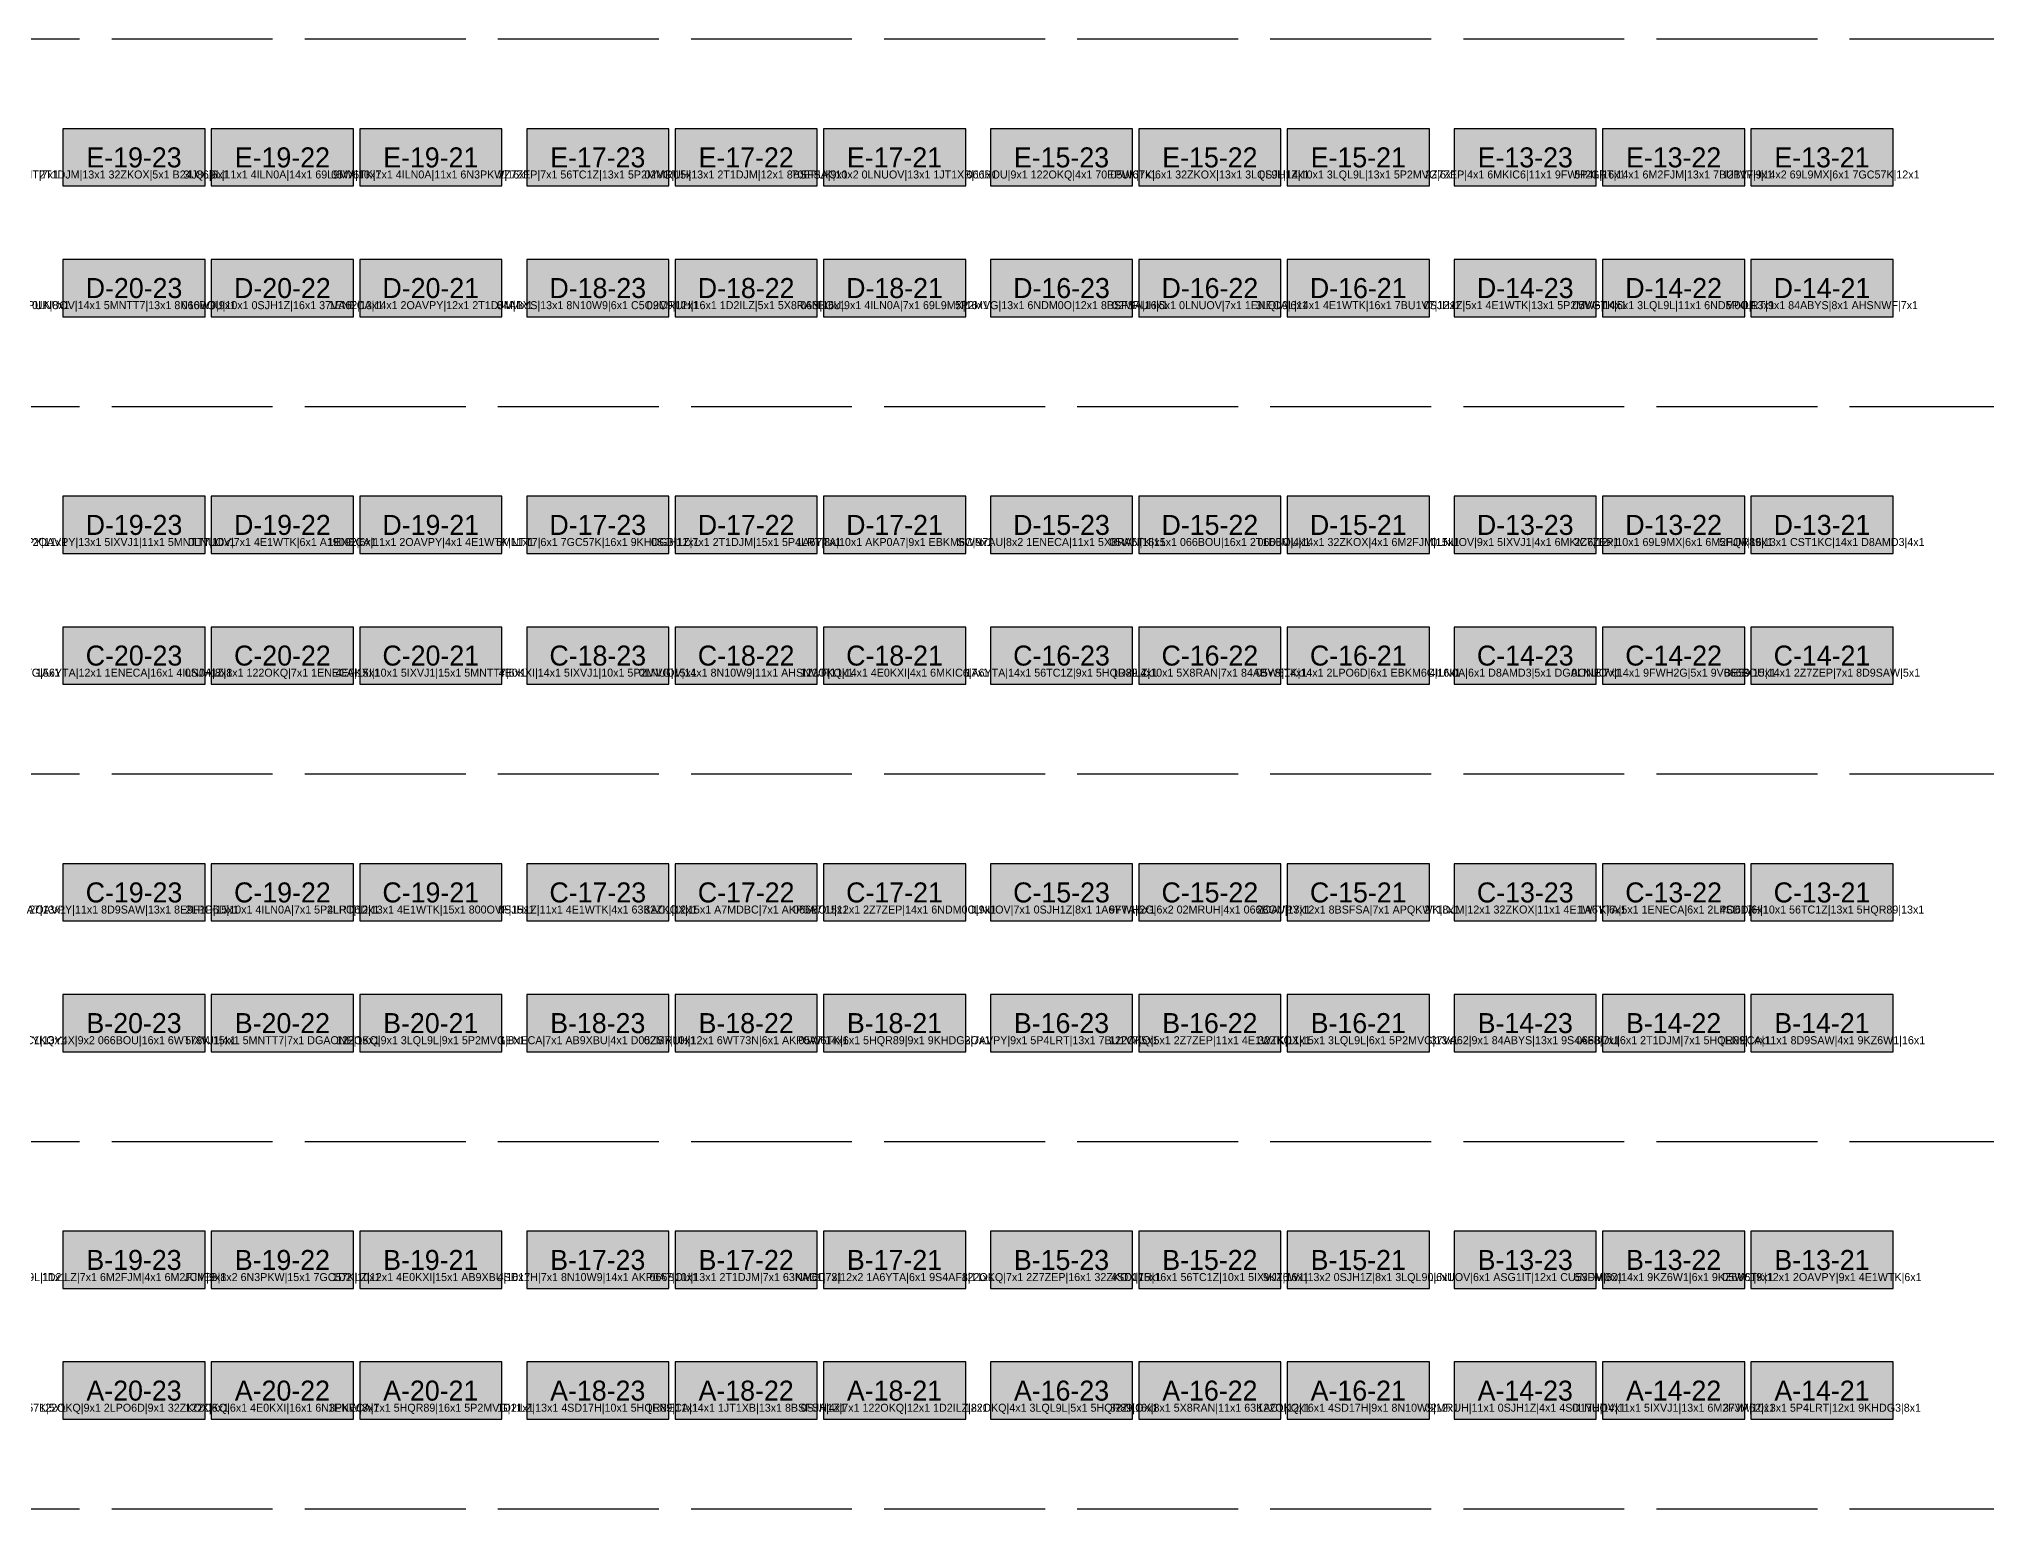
# Model space of a CAD drawing. Header units: metres. Extents: x 0 to 111, y -140 to 53.
# Drawn here: x 10.57 to 25.94, y -65.33 to -53.73 of the extents above; entities that cross this region are included whole.
import ezdxf
from ezdxf.enums import TextEntityAlignment as Align

# ---------------------------------------------------------------- set-up
doc = ezdxf.new("R2010")
doc.units = ezdxf.units.M
doc.linetypes.add('DASHED', pattern=[1.524, 1.27, -0.254])
for name, color, linetype in [('LABELS', 7, 'Continuous'), ('RACK_L2', 7, 'Continuous'), ('STOCK_ONLY', 254, 'Continuous'), ('WALKWAYS', 8, 'Continuous'), ('ZONE_A', 1, 'Continuous'), ('ZONE_B', 30, 'Continuous'), ('ZONE_C', 5, 'Continuous'), ('ZONE_N', 8, 'Continuous')]:
    doc.layers.add(name, color=color, linetype=linetype)

msp = doc.modelspace()

# ---------------------------------------------------------------- hatches: boundary and pattern name
at = {"layer": 'STOCK_ONLY'}
for points in [[(10.759, -55.926), (11.881, -55.926), (11.881, -55.475), (10.759, -55.475)], [(11.93, -57.794), (13.052, -57.794), (13.052, -57.343), (11.93, -57.343)], [(20.421, -57.794), (21.544, -57.794), (21.544, -57.343), (20.421, -57.343)], [(10.759, -58.826), (11.881, -58.826), (11.881, -58.375), (10.759, -58.375)], [(11.93, -58.826), (13.052, -58.826), (13.052, -58.375), (11.93, -58.375)], [(11.93, -60.694), (13.052, -60.694), (13.052, -60.243), (11.93, -60.243)], [(13.101, -60.694), (14.224, -60.694), (14.224, -60.243), (13.101, -60.243)], [(11.93, -61.726), (13.052, -61.726), (13.052, -61.275), (11.93, -61.275)], [(14.419, -61.726), (15.541, -61.726), (15.541, -61.275), (14.419, -61.275)], [(20.421, -61.726), (21.544, -61.726), (21.544, -61.275), (20.421, -61.275)], [(10.759, -63.594), (11.881, -63.594), (11.881, -63.143), (10.759, -63.143)], [(15.59, -63.594), (16.712, -63.594), (16.712, -63.143), (15.59, -63.143)], [(18.079, -63.594), (19.201, -63.594), (19.201, -63.143), (18.079, -63.143)], [(19.25, -63.594), (20.372, -63.594), (20.372, -63.143), (19.25, -63.143)], [(10.759, -64.626), (11.881, -64.626), (11.881, -64.174), (10.759, -64.174)], [(11.93, -64.626), (13.052, -64.626), (13.052, -64.174), (11.93, -64.174)], [(13.101, -64.626), (14.224, -64.626), (14.224, -64.174), (13.101, -64.174)], [(22.91, -64.626), (24.032, -64.626), (24.032, -64.174), (22.91, -64.174)]]:
    msp.add_hatch(color=254, dxfattribs=at).paths.add_polyline_path(points)
at = {"layer": 'ZONE_A'}
for points in [[(13.101, -54.894), (14.224, -54.894), (14.224, -54.443), (13.101, -54.443)], [(15.59, -54.894), (16.712, -54.894), (16.712, -54.443), (15.59, -54.443)], [(16.761, -54.894), (17.884, -54.894), (17.884, -54.443), (16.761, -54.443)], [(19.25, -54.894), (20.372, -54.894), (20.372, -54.443), (19.25, -54.443)], [(20.421, -54.894), (21.544, -54.894), (21.544, -54.443), (20.421, -54.443)], [(21.739, -54.894), (22.861, -54.894), (22.861, -54.443), (21.739, -54.443)], [(22.91, -54.894), (24.032, -54.894), (24.032, -54.443), (22.91, -54.443)], [(24.081, -54.894), (25.204, -54.894), (25.204, -54.443), (24.081, -54.443)], [(14.419, -55.926), (15.541, -55.926), (15.541, -55.475), (14.419, -55.475)], [(20.421, -55.926), (21.544, -55.926), (21.544, -55.475), (20.421, -55.475)], [(21.739, -55.926), (22.861, -55.926), (22.861, -55.475), (21.739, -55.475)], [(22.91, -55.926), (24.032, -55.926), (24.032, -55.475), (22.91, -55.475)], [(24.081, -55.926), (25.204, -55.926), (25.204, -55.475), (24.081, -55.475)], [(10.759, -57.794), (11.881, -57.794), (11.881, -57.343), (10.759, -57.343)], [(15.59, -57.794), (16.712, -57.794), (16.712, -57.343), (15.59, -57.343)], [(18.079, -57.794), (19.201, -57.794), (19.201, -57.343), (18.079, -57.343)], [(22.91, -57.794), (24.032, -57.794), (24.032, -57.343), (22.91, -57.343)], [(24.081, -57.794), (25.204, -57.794), (25.204, -57.343), (24.081, -57.343)], [(15.59, -58.826), (16.712, -58.826), (16.712, -58.375), (15.59, -58.375)], [(21.739, -58.826), (22.861, -58.826), (22.861, -58.375), (21.739, -58.375)], [(24.081, -58.826), (25.204, -58.826), (25.204, -58.375), (24.081, -58.375)], [(10.759, -60.694), (11.881, -60.694), (11.881, -60.243), (10.759, -60.243)], [(20.421, -60.694), (21.544, -60.694), (21.544, -60.243), (20.421, -60.243)], [(13.101, -61.726), (14.224, -61.726), (14.224, -61.275), (13.101, -61.275)], [(22.91, -61.726), (24.032, -61.726), (24.032, -61.275), (22.91, -61.275)], [(24.081, -61.726), (25.204, -61.726), (25.204, -61.275), (24.081, -61.275)], [(21.739, -63.594), (22.861, -63.594), (22.861, -63.143), (21.739, -63.143)], [(24.081, -63.594), (25.204, -63.594), (25.204, -63.143), (24.081, -63.143)], [(21.739, -64.626), (22.861, -64.626), (22.861, -64.174), (21.739, -64.174)]]:
    msp.add_hatch(color=1, dxfattribs=at).paths.add_polyline_path(points)
at = {"layer": 'ZONE_B'}
for points in [[(18.079, -54.894), (19.201, -54.894), (19.201, -54.443), (18.079, -54.443)], [(13.101, -55.926), (14.224, -55.926), (14.224, -55.475), (13.101, -55.475)], [(15.59, -55.926), (16.712, -55.926), (16.712, -55.475), (15.59, -55.475)], [(19.25, -55.926), (20.372, -55.926), (20.372, -55.475), (19.25, -55.475)], [(19.25, -57.794), (20.372, -57.794), (20.372, -57.343), (19.25, -57.343)], [(21.739, -57.794), (22.861, -57.794), (22.861, -57.343), (21.739, -57.343)], [(13.101, -58.826), (14.224, -58.826), (14.224, -58.375), (13.101, -58.375)], [(18.079, -58.826), (19.201, -58.826), (19.201, -58.375), (18.079, -58.375)], [(19.25, -58.826), (20.372, -58.826), (20.372, -58.375), (19.25, -58.375)], [(20.421, -58.826), (21.544, -58.826), (21.544, -58.375), (20.421, -58.375)], [(15.59, -60.694), (16.712, -60.694), (16.712, -60.243), (15.59, -60.243)], [(18.079, -60.694), (19.201, -60.694), (19.201, -60.243), (18.079, -60.243)], [(19.25, -60.694), (20.372, -60.694), (20.372, -60.243), (19.25, -60.243)], [(24.081, -60.694), (25.204, -60.694), (25.204, -60.243), (24.081, -60.243)], [(16.761, -61.726), (17.884, -61.726), (17.884, -61.275), (16.761, -61.275)], [(19.25, -61.726), (20.372, -61.726), (20.372, -61.275), (19.25, -61.275)], [(21.739, -61.726), (22.861, -61.726), (22.861, -61.275), (21.739, -61.275)], [(11.93, -63.594), (13.052, -63.594), (13.052, -63.143), (11.93, -63.143)], [(13.101, -63.594), (14.224, -63.594), (14.224, -63.143), (13.101, -63.143)], [(14.419, -63.594), (15.541, -63.594), (15.541, -63.143), (14.419, -63.143)], [(20.421, -63.594), (21.544, -63.594), (21.544, -63.143), (20.421, -63.143)], [(14.419, -64.626), (15.541, -64.626), (15.541, -64.174), (14.419, -64.174)], [(15.59, -64.626), (16.712, -64.626), (16.712, -64.174), (15.59, -64.174)], [(16.761, -64.626), (17.884, -64.626), (17.884, -64.174), (16.761, -64.174)], [(18.079, -64.626), (19.201, -64.626), (19.201, -64.174), (18.079, -64.174)], [(20.421, -64.626), (21.544, -64.626), (21.544, -64.174), (20.421, -64.174)], [(24.081, -64.626), (25.204, -64.626), (25.204, -64.174), (24.081, -64.174)]]:
    msp.add_hatch(color=30, dxfattribs=at).paths.add_polyline_path(points)
at = {"layer": 'ZONE_C'}
for points in [[(11.93, -54.894), (13.052, -54.894), (13.052, -54.443), (11.93, -54.443)], [(14.419, -54.894), (15.541, -54.894), (15.541, -54.443), (14.419, -54.443)], [(11.93, -55.926), (13.052, -55.926), (13.052, -55.475), (11.93, -55.475)], [(18.079, -55.926), (19.201, -55.926), (19.201, -55.475), (18.079, -55.475)], [(13.101, -57.794), (14.224, -57.794), (14.224, -57.343), (13.101, -57.343)], [(14.419, -57.794), (15.541, -57.794), (15.541, -57.343), (14.419, -57.343)], [(16.761, -57.794), (17.884, -57.794), (17.884, -57.343), (16.761, -57.343)], [(14.419, -58.826), (15.541, -58.826), (15.541, -58.375), (14.419, -58.375)], [(16.761, -58.826), (17.884, -58.826), (17.884, -58.375), (16.761, -58.375)], [(22.91, -58.826), (24.032, -58.826), (24.032, -58.375), (22.91, -58.375)], [(14.419, -60.694), (15.541, -60.694), (15.541, -60.243), (14.419, -60.243)], [(16.761, -60.694), (17.884, -60.694), (17.884, -60.243), (16.761, -60.243)], [(21.739, -60.694), (22.861, -60.694), (22.861, -60.243), (21.739, -60.243)], [(22.91, -60.694), (24.032, -60.694), (24.032, -60.243), (22.91, -60.243)], [(10.759, -61.726), (11.881, -61.726), (11.881, -61.275), (10.759, -61.275)], [(15.59, -61.726), (16.712, -61.726), (16.712, -61.275), (15.59, -61.275)], [(18.079, -61.726), (19.201, -61.726), (19.201, -61.275), (18.079, -61.275)], [(16.761, -63.594), (17.884, -63.594), (17.884, -63.143), (16.761, -63.143)], [(22.91, -63.594), (24.032, -63.594), (24.032, -63.143), (22.91, -63.143)], [(19.25, -64.626), (20.372, -64.626), (20.372, -64.174), (19.25, -64.174)]]:
    msp.add_hatch(color=5, dxfattribs=at).paths.add_polyline_path(points)
at = {"layer": 'ZONE_N'}
for points in [[(10.759, -54.894), (11.881, -54.894), (11.881, -54.443), (10.759, -54.443)], [(16.761, -55.926), (17.884, -55.926), (17.884, -55.475), (16.761, -55.475)]]:
    msp.add_hatch(color=8, dxfattribs=at).paths.add_polyline_path(points)

# ---------------------------------------------------------------- linework, layer by layer
at = {"layer": 'RACK_L2'}
for points in [[(10.759, -54.894), (11.881, -54.894), (11.881, -54.443), (10.759, -54.443)], [(11.93, -54.894), (13.052, -54.894), (13.052, -54.443), (11.93, -54.443)], [(13.101, -54.894), (14.224, -54.894), (14.224, -54.443), (13.101, -54.443)], [(14.419, -54.894), (15.541, -54.894), (15.541, -54.443), (14.419, -54.443)], [(15.59, -54.894), (16.712, -54.894), (16.712, -54.443), (15.59, -54.443)], [(16.761, -54.894), (17.884, -54.894), (17.884, -54.443), (16.761, -54.443)], [(18.079, -54.894), (19.201, -54.894), (19.201, -54.443), (18.079, -54.443)], [(19.25, -54.894), (20.372, -54.894), (20.372, -54.443), (19.25, -54.443)], [(20.421, -54.894), (21.544, -54.894), (21.544, -54.443), (20.421, -54.443)], [(21.739, -54.894), (22.861, -54.894), (22.861, -54.443), (21.739, -54.443)], [(22.91, -54.894), (24.032, -54.894), (24.032, -54.443), (22.91, -54.443)], [(24.081, -54.894), (25.204, -54.894), (25.204, -54.443), (24.081, -54.443)], [(10.759, -55.926), (11.881, -55.926), (11.881, -55.475), (10.759, -55.475)], [(11.93, -55.926), (13.052, -55.926), (13.052, -55.475), (11.93, -55.475)], [(13.101, -55.926), (14.224, -55.926), (14.224, -55.475), (13.101, -55.475)], [(14.419, -55.926), (15.541, -55.926), (15.541, -55.475), (14.419, -55.475)], [(15.59, -55.926), (16.712, -55.926), (16.712, -55.475), (15.59, -55.475)], [(16.761, -55.926), (17.884, -55.926), (17.884, -55.475), (16.761, -55.475)], [(18.079, -55.926), (19.201, -55.926), (19.201, -55.475), (18.079, -55.475)], [(19.25, -55.926), (20.372, -55.926), (20.372, -55.475), (19.25, -55.475)], [(20.421, -55.926), (21.544, -55.926), (21.544, -55.475), (20.421, -55.475)], [(21.739, -55.926), (22.861, -55.926), (22.861, -55.475), (21.739, -55.475)], [(22.91, -55.926), (24.032, -55.926), (24.032, -55.475), (22.91, -55.475)], [(24.081, -55.926), (25.204, -55.926), (25.204, -55.475), (24.081, -55.475)], [(10.759, -57.794), (11.881, -57.794), (11.881, -57.343), (10.759, -57.343)], [(11.93, -57.794), (13.052, -57.794), (13.052, -57.343), (11.93, -57.343)], [(13.101, -57.794), (14.224, -57.794), (14.224, -57.343), (13.101, -57.343)], [(14.419, -57.794), (15.541, -57.794), (15.541, -57.343), (14.419, -57.343)], [(15.59, -57.794), (16.712, -57.794), (16.712, -57.343), (15.59, -57.343)], [(16.761, -57.794), (17.884, -57.794), (17.884, -57.343), (16.761, -57.343)], [(18.079, -57.794), (19.201, -57.794), (19.201, -57.343), (18.079, -57.343)], [(19.25, -57.794), (20.372, -57.794), (20.372, -57.343), (19.25, -57.343)], [(20.421, -57.794), (21.544, -57.794), (21.544, -57.343), (20.421, -57.343)], [(21.739, -57.794), (22.861, -57.794), (22.861, -57.343), (21.739, -57.343)], [(22.91, -57.794), (24.032, -57.794), (24.032, -57.343), (22.91, -57.343)], [(24.081, -57.794), (25.204, -57.794), (25.204, -57.343), (24.081, -57.343)], [(10.759, -58.826), (11.881, -58.826), (11.881, -58.375), (10.759, -58.375)], [(11.93, -58.826), (13.052, -58.826), (13.052, -58.375), (11.93, -58.375)], [(13.101, -58.826), (14.224, -58.826), (14.224, -58.375), (13.101, -58.375)], [(14.419, -58.826), (15.541, -58.826), (15.541, -58.375), (14.419, -58.375)], [(15.59, -58.826), (16.712, -58.826), (16.712, -58.375), (15.59, -58.375)], [(16.761, -58.826), (17.884, -58.826), (17.884, -58.375), (16.761, -58.375)], [(18.079, -58.826), (19.201, -58.826), (19.201, -58.375), (18.079, -58.375)], [(19.25, -58.826), (20.372, -58.826), (20.372, -58.375), (19.25, -58.375)], [(20.421, -58.826), (21.544, -58.826), (21.544, -58.375), (20.421, -58.375)], [(21.739, -58.826), (22.861, -58.826), (22.861, -58.375), (21.739, -58.375)], [(22.91, -58.826), (24.032, -58.826), (24.032, -58.375), (22.91, -58.375)], [(24.081, -58.826), (25.204, -58.826), (25.204, -58.375), (24.081, -58.375)], [(10.759, -60.694), (11.881, -60.694), (11.881, -60.243), (10.759, -60.243)], [(11.93, -60.694), (13.052, -60.694), (13.052, -60.243), (11.93, -60.243)], [(13.101, -60.694), (14.224, -60.694), (14.224, -60.243), (13.101, -60.243)], [(14.419, -60.694), (15.541, -60.694), (15.541, -60.243), (14.419, -60.243)], [(15.59, -60.694), (16.712, -60.694), (16.712, -60.243), (15.59, -60.243)], [(16.761, -60.694), (17.884, -60.694), (17.884, -60.243), (16.761, -60.243)], [(18.079, -60.694), (19.201, -60.694), (19.201, -60.243), (18.079, -60.243)], [(19.25, -60.694), (20.372, -60.694), (20.372, -60.243), (19.25, -60.243)], [(20.421, -60.694), (21.544, -60.694), (21.544, -60.243), (20.421, -60.243)], [(21.739, -60.694), (22.861, -60.694), (22.861, -60.243), (21.739, -60.243)], [(22.91, -60.694), (24.032, -60.694), (24.032, -60.243), (22.91, -60.243)], [(24.081, -60.694), (25.204, -60.694), (25.204, -60.243), (24.081, -60.243)], [(10.759, -61.726), (11.881, -61.726), (11.881, -61.275), (10.759, -61.275)], [(11.93, -61.726), (13.052, -61.726), (13.052, -61.275), (11.93, -61.275)], [(13.101, -61.726), (14.224, -61.726), (14.224, -61.275), (13.101, -61.275)], [(14.419, -61.726), (15.541, -61.726), (15.541, -61.275), (14.419, -61.275)], [(15.59, -61.726), (16.712, -61.726), (16.712, -61.275), (15.59, -61.275)], [(16.761, -61.726), (17.884, -61.726), (17.884, -61.275), (16.761, -61.275)], [(18.079, -61.726), (19.201, -61.726), (19.201, -61.275), (18.079, -61.275)], [(19.25, -61.726), (20.372, -61.726), (20.372, -61.275), (19.25, -61.275)], [(20.421, -61.726), (21.544, -61.726), (21.544, -61.275), (20.421, -61.275)], [(21.739, -61.726), (22.861, -61.726), (22.861, -61.275), (21.739, -61.275)], [(22.91, -61.726), (24.032, -61.726), (24.032, -61.275), (22.91, -61.275)], [(24.081, -61.726), (25.204, -61.726), (25.204, -61.275), (24.081, -61.275)], [(10.759, -63.594), (11.881, -63.594), (11.881, -63.143), (10.759, -63.143)], [(11.93, -63.594), (13.052, -63.594), (13.052, -63.143), (11.93, -63.143)], [(13.101, -63.594), (14.224, -63.594), (14.224, -63.143), (13.101, -63.143)], [(14.419, -63.594), (15.541, -63.594), (15.541, -63.143), (14.419, -63.143)], [(15.59, -63.594), (16.712, -63.594), (16.712, -63.143), (15.59, -63.143)], [(16.761, -63.594), (17.884, -63.594), (17.884, -63.143), (16.761, -63.143)], [(18.079, -63.594), (19.201, -63.594), (19.201, -63.143), (18.079, -63.143)], [(19.25, -63.594), (20.372, -63.594), (20.372, -63.143), (19.25, -63.143)], [(20.421, -63.594), (21.544, -63.594), (21.544, -63.143), (20.421, -63.143)], [(21.739, -63.594), (22.861, -63.594), (22.861, -63.143), (21.739, -63.143)], [(22.91, -63.594), (24.032, -63.594), (24.032, -63.143), (22.91, -63.143)], [(24.081, -63.594), (25.204, -63.594), (25.204, -63.143), (24.081, -63.143)], [(10.759, -64.626), (11.881, -64.626), (11.881, -64.174), (10.759, -64.174)], [(11.93, -64.626), (13.052, -64.626), (13.052, -64.174), (11.93, -64.174)], [(13.101, -64.626), (14.224, -64.626), (14.224, -64.174), (13.101, -64.174)], [(14.419, -64.626), (15.541, -64.626), (15.541, -64.174), (14.419, -64.174)], [(15.59, -64.626), (16.712, -64.626), (16.712, -64.174), (15.59, -64.174)], [(16.761, -64.626), (17.884, -64.626), (17.884, -64.174), (16.761, -64.174)], [(18.079, -64.626), (19.201, -64.626), (19.201, -64.174), (18.079, -64.174)], [(19.25, -64.626), (20.372, -64.626), (20.372, -64.174), (19.25, -64.174)], [(20.421, -64.626), (21.544, -64.626), (21.544, -64.174), (20.421, -64.174)], [(21.739, -64.626), (22.861, -64.626), (22.861, -64.174), (21.739, -64.174)], [(22.91, -64.626), (24.032, -64.626), (24.032, -64.174), (22.91, -64.174)], [(24.081, -64.626), (25.204, -64.626), (25.204, -64.174), (24.081, -64.174)]]:
    msp.add_lwpolyline(points, close=True, dxfattribs=at)
at = {"layer": 'WALKWAYS', "linetype": 'DASHED'}
for p, q in [((2, -53.734), (48.456, -53.734)), ((2, -56.634), (48.456, -56.634)), ((2, -59.534), (48.456, -59.534)), ((2, -62.434), (48.456, -62.434)), ((2, -65.334), (48.456, -65.334))]:
    msp.add_line(p, q, dxfattribs=at)

# ---------------------------------------------------------------- texts
at = {"layer": 'LABELS'}
for s, height, p in [('E-19-23', 0.1579, (11.32, -54.669)), ('E-19-22', 0.1579, (12.491, -54.669)), ('E-19-21', 0.1579, (13.662, -54.669)), ('E-17-23', 0.1579, (14.98, -54.669)), ('E-17-22', 0.1579, (16.151, -54.669)), ('E-17-21', 0.1579, (17.322, -54.669)), ('E-15-23', 0.1579, (18.64, -54.669)), ('E-15-22', 0.1579, (19.811, -54.669)), ('E-15-21', 0.1579, (20.982, -54.669)), ('E-13-23', 0.1579, (22.3, -54.669)), ('E-13-22', 0.1579, (23.471, -54.669)), ('E-13-21', 0.1579, (24.642, -54.669)), ('0SJH1Z|7x1 32ZKOX|8x1 ASG1IT|7x1', 0.06314, (10.002, -54.804)), ('2T1DJM|13x1 32ZKOX|5x1 B24J86|6x1', 0.06314, (11.32, -54.804)), ('3LQL9L|11x1 4ILN0A|14x1 69L9MX|10x1', 0.06314, (12.491, -54.804)), ('05W6TK|7x1 4ILN0A|11x1 6N3PKW|16x1', 0.06314, (13.662, -54.804)), ('2Z7ZEP|7x1 56TC1Z|13x1 5P2MVG|15x1', 0.06314, (14.98, -54.804)), ('02MRUH|13x1 2T1DJM|12x1 8BSFSA|9x1', 0.06314, (16.151, -54.804)), ('70EPUK|10x2 0LNUOV|13x1 1JT1XB|11x1', 0.06314, (17.322, -54.804)), ('066BOU|9x1 122OKQ|4x1 70EPUK|7x1', 0.06314, (18.64, -54.804)), ('05W6TK|6x1 32ZKOX|13x1 3LQL9L|14x1', 0.06314, (19.811, -54.804)), ('0SJH1Z|10x1 3LQL9L|13x1 5P2MVG|6x1', 0.06314, (20.982, -54.804)), ('2Z7ZEP|4x1 6MKIC6|11x1 9FWH2G|16x1', 0.06314, (22.3, -54.804)), ('5P4LRT|14x1 6M2FJM|13x1 7BU1V7|9x1', 0.06314, (23.471, -54.804)), ('I2B1FH|14x2 69L9MX|6x1 7GC57K|12x1', 0.06314, (24.642, -54.804)), ('D-20-23', 0.1579, (11.32, -55.7)), ('D-20-22', 0.1579, (12.491, -55.7)), ('D-20-21', 0.1579, (13.662, -55.7)), ('D-18-23', 0.1579, (14.98, -55.7)), ('D-18-22', 0.1579, (16.151, -55.7)), ('D-18-21', 0.1579, (17.322, -55.7)), ('D-16-23', 0.1579, (18.64, -55.7)), ('D-16-22', 0.1579, (19.811, -55.7)), ('D-16-21', 0.1579, (20.982, -55.7)), ('D-14-23', 0.1579, (22.3, -55.7)), ('D-14-22', 0.1579, (23.471, -55.7)), ('D-14-21', 0.1579, (24.642, -55.7)), ('W25EZN|10x2 0LNUOV|13x1 70EPUK|8x1', 0.06314, (10.002, -55.835)), ('0LNUOV|14x1 5MNTT7|13x1 8N10W9|9x1', 0.06314, (11.32, -55.835)), ('066BOU|10x1 0SJH1Z|16x1 37VA62|13x1', 0.06314, (12.491, -55.835)), ('1ENECA|14x1 2OAVPY|12x1 2T1DJM|4x1', 0.06314, (13.662, -55.835)), ('84ABYS|13x1 8N10W9|6x1 C5O9C9|12x1', 0.06314, (14.98, -55.835)), ('02MRUH|16x1 1D2ILZ|5x1 5X8RAN|16x1', 0.06314, (16.151, -55.835)), ('066BOU|9x1 4ILN0A|7x1 69L9MX|16x1', 0.06314, (17.322, -55.835)), ('5P2MVG|13x1 6NDM0O|12x1 8BSFSA|16x1', 0.06314, (18.64, -55.835)), ('02MRUH|5x1 0LNUOV|7x1 1ENECA|6x1', 0.06314, (19.811, -55.835)), ('3LQL9L|14x1 4E1WTK|16x1 7BU1V7|12x1', 0.06314, (20.982, -55.835)), ('0SJH1Z|5x1 4E1WTK|13x1 5P2MVG|14x1', 0.06314, (22.3, -55.835)), ('05W6TK|5x1 3LQL9L|11x1 6NDM0O|13x1', 0.06314, (23.471, -55.835)), ('5P4LRT|9x1 84ABYS|8x1 AHSNWF|7x1', 0.06314, (24.642, -55.835)), ('D-19-23', 0.1579, (11.32, -57.569)), ('D-19-22', 0.1579, (12.491, -57.569)), ('D-19-21', 0.1579, (13.662, -57.569)), ('D-17-23', 0.1579, (14.98, -57.569)), ('D-17-22', 0.1579, (16.151, -57.569)), ('D-17-21', 0.1579, (17.322, -57.569)), ('D-15-23', 0.1579, (18.64, -57.569)), ('D-15-22', 0.1579, (19.811, -57.569)), ('D-15-21', 0.1579, (20.982, -57.569)), ('D-13-23', 0.1579, (22.3, -57.569)), ('D-13-22', 0.1579, (23.471, -57.569)), ('D-13-21', 0.1579, (24.642, -57.569)), ('02MRUH|9x1 05W6TK|6x1 2OAVPY|11x1', 0.06314, (10.002, -57.704)), ('2OAVPY|13x1 5IXVJ1|11x1 5MNTT7|10x1', 0.06314, (11.32, -57.704)), ('0LNUOV|7x1 4E1WTK|6x1 A19092|6x1', 0.06314, (12.491, -57.704)), ('1ENECA|11x1 2OAVPY|4x1 4E1WTK|11x1', 0.06314, (13.662, -57.704)), ('5MNTT7|6x1 7GC57K|16x1 9KHDG3|11x1', 0.06314, (14.98, -57.704)), ('0SJH1Z|7x1 2T1DJM|15x1 5P4LRT|8x1', 0.06314, (16.151, -57.704)), ('1A6YTA|10x1 AKP0A7|9x1 EBKM6C|9x1', 0.06314, (17.322, -57.704)), ('SWN7AU|8x2 1ENECA|11x1 5X8RAN|16x1', 0.06314, (18.64, -57.704)), ('05W6TK|15x1 066BOU|16x1 2T1DJM|4x1', 0.06314, (19.811, -57.704)), ('066BOU|14x1 32ZKOX|4x1 6M2FJM|15x1', 0.06314, (20.982, -57.704)), ('0LNUOV|9x1 5IXVJ1|4x1 6MKIC6|12x1', 0.06314, (22.3, -57.704)), ('2Z7ZEP|10x1 69L9MX|6x1 6M2FJM|16x1', 0.06314, (23.471, -57.704)), ('5HQR89|13x1 CST1KC|14x1 D8AMD3|4x1', 0.06314, (24.642, -57.704)), ('C-20-23', 0.1579, (11.32, -58.6)), ('C-20-22', 0.1579, (12.491, -58.6)), ('C-20-21', 0.1579, (13.662, -58.6)), ('C-18-23', 0.1579, (14.98, -58.6)), ('C-18-22', 0.1579, (16.151, -58.6)), ('C-18-21', 0.1579, (17.322, -58.6)), ('C-16-23', 0.1579, (18.64, -58.6)), ('C-16-22', 0.1579, (19.811, -58.6)), ('C-16-21', 0.1579, (20.982, -58.6)), ('C-14-23', 0.1579, (22.3, -58.6)), ('C-14-22', 0.1579, (23.471, -58.6)), ('C-14-21', 0.1579, (24.642, -58.6)), ('32ZKOX|8x1 4ILN0A|6x1 5P2MVG|5x1', 0.06314, (10.002, -58.735)), ('1A6YTA|12x1 1ENECA|16x1 4ILN0A|8x1', 0.06314, (11.32, -58.735)), ('0SJH1Z|8x1 122OKQ|7x1 1ENECA|15x1', 0.06314, (12.491, -58.735)), ('4E0KXI|10x1 5IXVJ1|15x1 5MNTT7|6x1', 0.06314, (13.662, -58.735)), ('4E0KXI|14x1 5IXVJ1|10x1 5P2MVG|15x1', 0.06314, (14.98, -58.735)), ('0LNUOV|14x1 8N10W9|11x1 AHSNWF|11x1', 0.06314, (16.151, -58.735)), ('122OKQ|14x1 4E0KXI|4x1 6MKIC6|7x1', 0.06314, (17.322, -58.735)), ('1A6YTA|14x1 56TC1Z|9x1 5HQR89|4x1', 0.06314, (18.64, -58.735)), ('1D2ILZ|10x1 5X8RAN|7x1 84ABYS|14x1', 0.06314, (19.811, -58.735)), ('05W6TK|14x1 2LPO6D|6x1 EBKM6C|16x1', 0.06314, (20.982, -58.735)), ('4ILN0A|6x1 D8AMD3|5x1 DGAONE|7x1', 0.06314, (22.3, -58.735)), ('0LNUOV|14x1 9FWH2G|5x1 9VBE59|15x1', 0.06314, (23.471, -58.735)), ('066BOU|14x1 2Z7ZEP|7x1 8D9SAW|5x1', 0.06314, (24.642, -58.735)), ('C-19-23', 0.1579, (11.32, -60.469)), ('C-19-22', 0.1579, (12.491, -60.469)), ('C-19-21', 0.1579, (13.662, -60.469)), ('C-17-23', 0.1579, (14.98, -60.469)), ('C-17-22', 0.1579, (16.151, -60.469)), ('C-17-21', 0.1579, (17.322, -60.469)), ('C-15-23', 0.1579, (18.64, -60.469)), ('C-15-22', 0.1579, (19.811, -60.469)), ('C-15-21', 0.1579, (20.982, -60.469)), ('C-13-23', 0.1579, (22.3, -60.469)), ('C-13-22', 0.1579, (23.471, -60.469)), ('C-13-21', 0.1579, (24.642, -60.469)), ('4E0KXI|5x1 AHR20O|10x1 AKP0A7|13x1', 0.06314, (10.002, -60.604)), ('2OAVPY|11x1 8D9SAW|13x1 8E9F1P|15x1', 0.06314, (11.32, -60.604)), ('2LPO6D|10x1 4ILN0A|7x1 5P4LRT|12x1', 0.06314, (12.491, -60.604)), ('2LPO6D|13x1 4E1WTK|15x1 800OVF|15x1', 0.06314, (13.662, -60.604)), ('0SJH1Z|11x1 4E1WTK|4x1 63KAC1|12x1', 0.06314, (14.98, -60.604)), ('32ZKOX|15x1 A7MDBC|7x1 AKP0A7|15x1', 0.06314, (16.151, -60.604)), ('066BOU|12x1 2Z7ZEP|14x1 6NDM0O|9x1', 0.06314, (17.322, -60.604)), ('0LNUOV|7x1 0SJH1Z|8x1 1A6YTA|5x1', 0.06314, (18.64, -60.604)), ('9FWH2G|6x2 02MRUH|4x1 066BOU|13x1', 0.06314, (19.811, -60.604)), ('2OAVPY|12x1 8BSFSA|7x1 APQKWK|8x1', 0.06314, (20.982, -60.604)), ('2T1DJM|12x1 32ZKOX|11x1 4E1WTK|6x1', 0.06314, (22.3, -60.604)), ('1A6YTA|5x1 1ENECA|6x1 2LPO6D|6x1', 0.06314, (23.471, -60.604)), ('4SD17H|10x1 56TC1Z|13x1 5HQR89|13x1', 0.06314, (24.642, -60.604)), ('B-20-23', 0.1579, (11.32, -61.5)), ('B-20-22', 0.1579, (12.491, -61.5)), ('B-20-21', 0.1579, (13.662, -61.5)), ('B-18-23', 0.1579, (14.98, -61.5)), ('B-18-22', 0.1579, (16.151, -61.5)), ('B-18-21', 0.1579, (17.322, -61.5)), ('B-16-23', 0.1579, (18.64, -61.5)), ('B-16-22', 0.1579, (19.811, -61.5)), ('B-16-21', 0.1579, (20.982, -61.5)), ('B-14-23', 0.1579, (22.3, -61.5)), ('B-14-22', 0.1579, (23.471, -61.5)), ('B-14-21', 0.1579, (24.642, -61.5)), ('1JT1XB|12x1 5MNTT7|6x1 63KAC1|13x1', 0.06314, (10.002, -61.635)), ('YKQY4X|9x2 066BOU|16x1 6WT73N|15x1', 0.06314, (11.32, -61.635)), ('5IXVJ1|4x1 5MNTT7|7x1 DGAONE|15x1', 0.06314, (12.491, -61.635)), ('122OKQ|9x1 3LQL9L|9x1 5P2MVG|8x1', 0.06314, (13.662, -61.635)), ('1ENECA|7x1 AB9XBU|4x1 D05ZS7|10x1', 0.06314, (14.98, -61.635)), ('02MRUH|12x1 6WT73N|6x1 AKP0A7|14x1', 0.06314, (16.151, -61.635)), ('05W6TK|6x1 5HQR89|9x1 9KHDG3|7x1', 0.06314, (17.322, -61.635)), ('2OAVPY|9x1 5P4LRT|13x1 7BU1V7|5x1', 0.06314, (18.64, -61.635)), ('122OKQ|5x1 2Z7ZEP|11x1 4E1WTK|11x1', 0.06314, (19.811, -61.635)), ('32ZKOX|15x1 3LQL9L|6x1 5P2MVG|13x1', 0.06314, (20.982, -61.635)), ('37VA62|9x1 84ABYS|13x1 9S4AF8|7x1', 0.06314, (22.3, -61.635)), ('066BOU|6x1 2T1DJM|7x1 5HQR89|14x1', 0.06314, (23.471, -61.635)), ('1ENECA|11x1 8D9SAW|4x1 9KZ6W1|16x1', 0.06314, (24.642, -61.635)), ('B-19-23', 0.1579, (11.32, -63.369)), ('B-19-22', 0.1579, (12.491, -63.369)), ('B-19-21', 0.1579, (13.662, -63.369)), ('B-17-23', 0.1579, (14.98, -63.369)), ('B-17-22', 0.1579, (16.151, -63.369)), ('B-17-21', 0.1579, (17.322, -63.369)), ('B-15-23', 0.1579, (18.64, -63.369)), ('B-15-22', 0.1579, (19.811, -63.369)), ('B-15-21', 0.1579, (20.982, -63.369)), ('B-13-23', 0.1579, (22.3, -63.369)), ('B-13-22', 0.1579, (23.471, -63.369)), ('B-13-21', 0.1579, (24.642, -63.369)), ('02MRUH|11x1 37VA62|9x1 3LQL9L|11x1', 0.06314, (10.002, -63.504)), ('1D2ILZ|7x1 6M2FJM|4x1 6M2FJM|9x1', 0.06314, (11.32, -63.504)), ('JCIIEB|8x2 6N3PKW|15x1 7GC57K|10x1', 0.06314, (12.491, -63.504)), ('1D2ILZ|12x1 4E0KXI|15x1 AB9XBU|16x1', 0.06314, (13.662, -63.504)), ('4SD17H|7x1 8N10W9|14x1 AKP0A7|10x1', 0.06314, (14.98, -63.504)), ('066BOU|13x1 2T1DJM|7x1 63KAC1|7x1', 0.06314, (16.151, -63.504)), ('NM6C73|12x2 1A6YTA|6x1 9S4AF8|11x1', 0.06314, (17.322, -63.504)), ('122OKQ|7x1 2Z7ZEP|16x1 32ZKOX|15x1', 0.06314, (18.64, -63.504)), ('4SD17H|16x1 56TC1Z|10x1 5IXVJ1|16x1', 0.06314, (19.811, -63.504)), ('9KZ6W1|13x2 0SJH1Z|8x1 3LQL9L|6x1', 0.06314, (20.982, -63.504)), ('0LNUOV|6x1 ASG1IT|12x1 CU53FM|6x1', 0.06314, (22.3, -63.504)), ('6NDM0O|14x1 9KZ6W1|6x1 9KZ6W1|9x1', 0.06314, (23.471, -63.504)), ('05W6TK|12x1 2OAVPY|9x1 4E1WTK|6x1', 0.06314, (24.642, -63.504)), ('A-20-23', 0.1579, (11.32, -64.4)), ('A-20-22', 0.1579, (12.491, -64.4)), ('A-20-21', 0.1579, (13.662, -64.4)), ('A-18-23', 0.1579, (14.98, -64.4)), ('A-18-22', 0.1579, (16.151, -64.4)), ('A-18-21', 0.1579, (17.322, -64.4)), ('A-16-23', 0.1579, (18.64, -64.4)), ('A-16-22', 0.1579, (19.811, -64.4)), ('A-16-21', 0.1579, (20.982, -64.4)), ('A-14-23', 0.1579, (22.3, -64.4)), ('A-14-22', 0.1579, (23.471, -64.4)), ('A-14-21', 0.1579, (24.642, -64.4)), ('1A6YTA|14x1 1A6YTA|16x1 7GC57K|5x1', 0.06314, (10.002, -64.535)), ('122OKQ|9x1 2LPO6D|9x1 32ZKOX|6x1', 0.06314, (11.32, -64.535)), ('122OKQ|6x1 4E0KXI|16x1 6N3PKW|8x1', 0.06314, (12.491, -64.535)), ('1ENECA|7x1 5HQR89|16x1 5P2MVG|11x1', 0.06314, (13.662, -64.535)), ('1D2ILZ|13x1 4SD17H|10x1 5HQR89|11x1', 0.06314, (14.98, -64.535)), ('1ENECA|14x1 1JT1XB|13x1 8BSFSA|4x1', 0.06314, (16.151, -64.535)), ('0SJH1Z|7x1 122OKQ|12x1 1D2ILZ|8x1', 0.06314, (17.322, -64.535)), ('122OKQ|4x1 3LQL9L|5x1 5HQR89|16x1', 0.06314, (18.64, -64.535)), ('32ZKOX|8x1 5X8RAN|11x1 63KAC1|12x1', 0.06314, (19.811, -64.535)), ('122OKQ|16x1 4SD17H|9x1 8N10W9|12x1', 0.06314, (20.982, -64.535)), ('02MRUH|11x1 0SJH1Z|4x1 4SD17H|14x1', 0.06314, (22.3, -64.535)), ('0LNUOV|11x1 5IXVJ1|13x1 6M2FJM|10x1', 0.06314, (23.471, -64.535)), ('37VA62|13x1 5P4LRT|12x1 9KHDG3|8x1', 0.06314, (24.642, -64.535))]:
    msp.add_text(s, height=height, dxfattribs=at).set_placement(p, align=Align.MIDDLE_CENTER)

doc.saveas('drawing.dxf')
